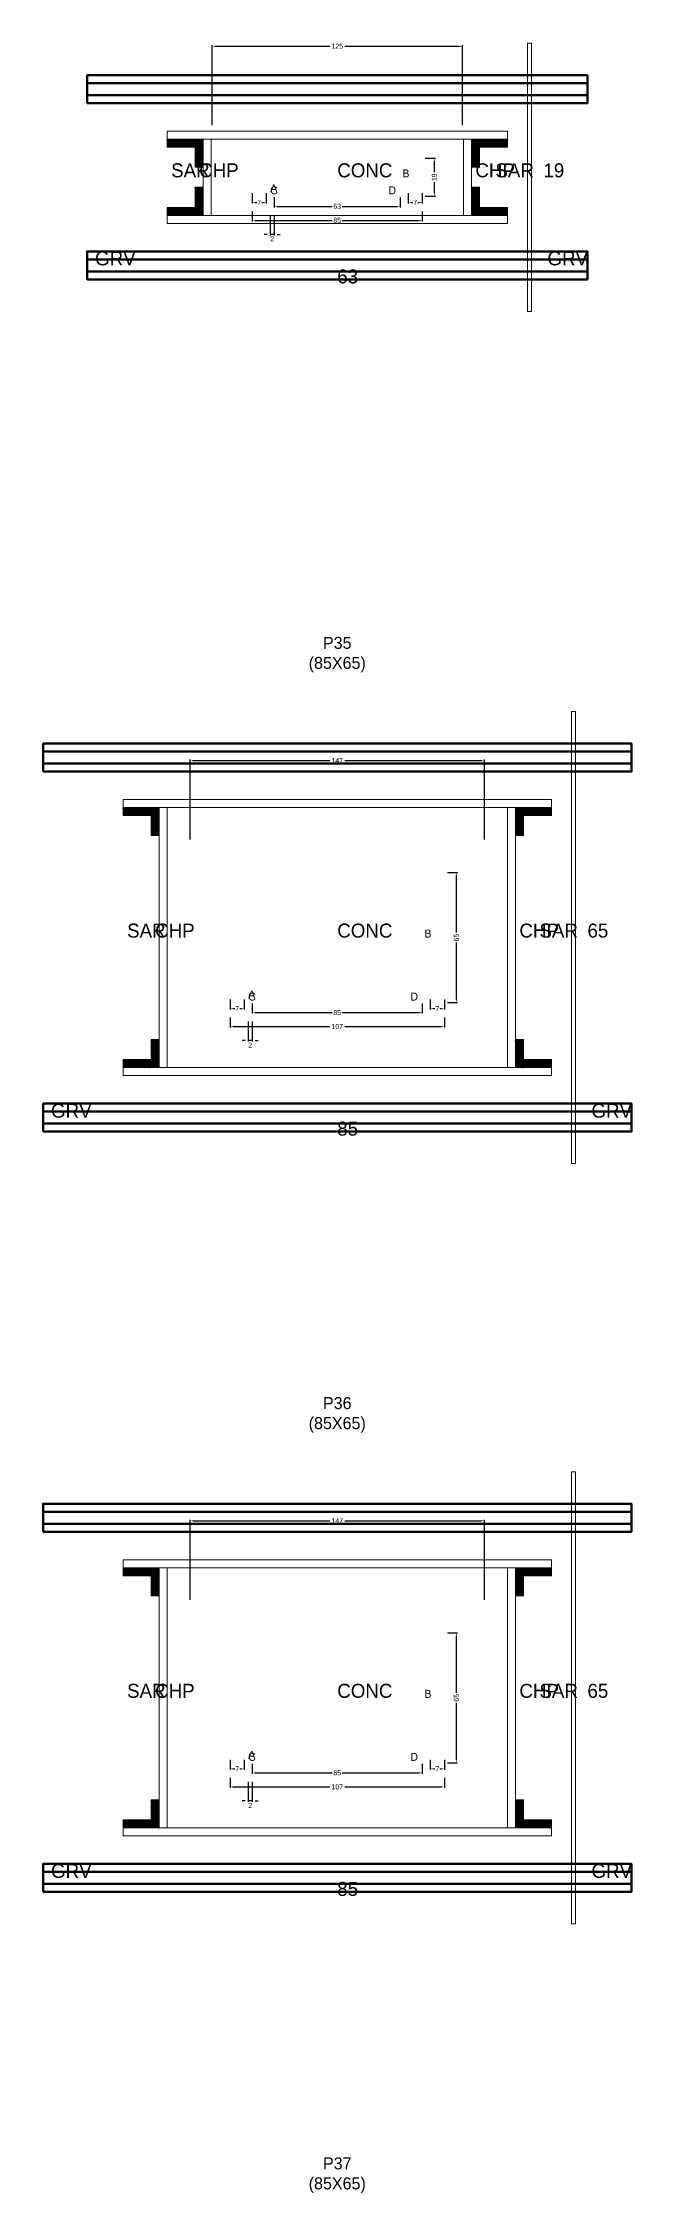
# Model space of a CAD drawing. Header units: centimetres. Extents: x -8500 to 4118, y -39526 to 295.
# Drawn here: x -147 to 147, y -13408 to -12333 of the extents above; entities that cross this region are included whole.
import ezdxf

# ---------------------------------------------------------------- set-up
doc = ezdxf.new("R2010")
doc.units = ezdxf.units.CM
for name, color, linetype in [('COTA', 241, 'Continuous'), ('GRAVATA', 224, 'Continuous'), ('Hachura', 251, 'Continuous'), ('NOMENCLATURA', 7, 'Continuous'), ('SARRAFO', 251, 'Continuous'), ('Texto Seção', 7, 'Continuous')]:
    doc.layers.add(name, color=color, linetype=linetype)
doc.dimstyles.new('cotax2', dxfattribs={"dimtxt": 2.5, "dimasz": 1.5, "dimexe": 0.5, "dimexo": 0.5, "dimgap": 0.5, "dimtad": 1, "dimcen": 2.5, "dimazin": 3, "dimtfac": 1, "dimtmove": 0, "dimatfit": 3})

# ---------------------------------------------------------------- blocks, each defined once
blk = doc.blocks.new('_CLOSEDFILLED')
at = {"color": 0, "linetype": 'BYBLOCK'}
blk.add_solid([(-1, 0.16), (0, 0), (-1, -0.16)], dxfattribs=at)
blk = doc.blocks.new('*D872')
for p, q in [((-42.5, -12417), (-42.5, -12422)), ((-41, -12421.5), (-2.5, -12421.5)), ((2.5, -12421.5), (41, -12421.5)), ((42.5, -12417), (42.5, -12422))]:
    blk.add_line(p, q)
at = {"layer": 'Defpoints'}
for p in [(-42.5, -12416.5), (-42.5, -12421.5), (42.5, -12416.5)]:
    blk.add_point(p, dxfattribs=at)
at = {"layer": 'COTA', "xscale": 1.5, "yscale": 1.5, "rotation": 180}
blk.add_blockref('_CLOSEDFILLED', (-42.5, -12421.5), dxfattribs=at)
at = {"layer": 'COTA', "xscale": 1.5, "yscale": 1.5}
blk.add_blockref('_CLOSEDFILLED', (42.5, -12421.5), dxfattribs=at)
at = {"layer": 'COTA', "insert": (0, -12421.5), "char_height": 2.5, "attachment_point": 5}
blk.add_mtext('85', dxfattribs=at)
blk = doc.blocks.new('*D873')
for p, q in [((-31.5, -12410), (-31.5, -12415)), ((31.5, -12410), (31.5, -12415)), ((-30, -12414.5), (-2.5, -12414.5)), ((2.5, -12414.5), (30, -12414.5))]:
    blk.add_line(p, q)
at = {"layer": 'Defpoints'}
for p in [(-31.5, -12409.5), (31.5, -12409.5), (-31.5, -12414.5)]:
    blk.add_point(p, dxfattribs=at)
at = {"layer": 'COTA', "xscale": 1.5, "yscale": 1.5, "rotation": 180}
blk.add_blockref('_CLOSEDFILLED', (-31.5, -12414.5), dxfattribs=at)
at = {"layer": 'COTA', "xscale": 1.5, "yscale": 1.5}
blk.add_blockref('_CLOSEDFILLED', (31.5, -12414.5), dxfattribs=at)
at = {"layer": 'COTA', "insert": (0, -12414.5), "char_height": 2.5, "attachment_point": 5}
blk.add_mtext('63', dxfattribs=at)
blk = doc.blocks.new('*D874')
for p, q in [((44, -12390.5), (49, -12390.5)), ((48.5, -12397.5), (48.5, -12392)), ((44, -12409.5), (49, -12409.5)), ((48.5, -12408), (48.5, -12402.5))]:
    blk.add_line(p, q)
at = {"layer": 'Defpoints'}
for p in [(43.5, -12390.5), (43.5, -12409.5), (48.5, -12409.5)]:
    blk.add_point(p, dxfattribs=at)
at = {"layer": 'COTA', "xscale": 1.5, "yscale": 1.5}
for p, rotation in [((48.5, -12390.5), 90), ((48.5, -12409.5), 270)]:
    blk.add_blockref('_CLOSEDFILLED', p, dxfattribs=dict(at, rotation=rotation))
at = {"layer": 'COTA', "insert": (48.5, -12400), "char_height": 2.5, "attachment_point": 5, "rotation": 90}
blk.add_mtext('19', dxfattribs=at)
blk = doc.blocks.new('*D875')
for p, q in [((-42.5, -12408), (-42.5, -12413)), ((-35.5, -12408), (-35.5, -12413)), ((-41, -12412.5), (-40.25, -12412.5)), ((-37.75, -12412.5), (-37, -12412.5))]:
    blk.add_line(p, q)
at = {"layer": 'Defpoints'}
for p in [(-42.5, -12407.5), (-35.5, -12407.5), (-42.5, -12412.5)]:
    blk.add_point(p, dxfattribs=at)
at = {"layer": 'COTA', "xscale": 1.5, "yscale": 1.5, "rotation": 180}
blk.add_blockref('_CLOSEDFILLED', (-42.5, -12412.5), dxfattribs=at)
at = {"layer": 'COTA', "xscale": 1.5, "yscale": 1.5}
blk.add_blockref('_CLOSEDFILLED', (-35.5, -12412.5), dxfattribs=at)
at = {"layer": 'COTA', "insert": (-39, -12412.5), "char_height": 2.5, "attachment_point": 5}
blk.add_mtext('7', dxfattribs=at)
blk = doc.blocks.new('*D876')
for p, q in [((35.5, -12408), (35.5, -12413)), ((42.5, -12408), (42.5, -12413)), ((37, -12412.5), (37.75, -12412.5)), ((40.25, -12412.5), (41, -12412.5))]:
    blk.add_line(p, q)
at = {"layer": 'Defpoints'}
for p in [(35.5, -12407.5), (42.5, -12407.5), (35.5, -12412.5)]:
    blk.add_point(p, dxfattribs=at)
at = {"layer": 'COTA', "xscale": 1.5, "yscale": 1.5, "rotation": 180}
blk.add_blockref('_CLOSEDFILLED', (35.5, -12412.5), dxfattribs=at)
at = {"layer": 'COTA', "xscale": 1.5, "yscale": 1.5}
blk.add_blockref('_CLOSEDFILLED', (42.5, -12412.5), dxfattribs=at)
at = {"layer": 'COTA', "insert": (39, -12412.5), "char_height": 2.5, "attachment_point": 5}
blk.add_mtext('7', dxfattribs=at)
blk = doc.blocks.new('*D877')
for p, q in [((-62.5, -12374), (-62.5, -12334)), ((-61, -12334.5), (-3.75, -12334.5)), ((3.75, -12334.5), (61, -12334.5)), ((62.5, -12374), (62.5, -12334))]:
    blk.add_line(p, q)
at = {"layer": 'Defpoints'}
for p in [(-62.5, -12334.5), (-62.5, -12374.5), (62.5, -12374.5)]:
    blk.add_point(p, dxfattribs=at)
at = {"layer": 'COTA', "xscale": 1.5, "yscale": 1.5, "rotation": 180}
blk.add_blockref('_CLOSEDFILLED', (-62.5, -12334.5), dxfattribs=at)
at = {"layer": 'COTA', "xscale": 1.5, "yscale": 1.5}
blk.add_blockref('_CLOSEDFILLED', (62.5, -12334.5), dxfattribs=at)
at = {"layer": 'COTA', "insert": (0, -12334.5), "char_height": 2.5, "attachment_point": 5}
blk.add_mtext('125', dxfattribs=at)
blk = doc.blocks.new('*D898')
for p, q in [((-53.5, -12820), (-53.5, -12825)), ((53.5, -12820), (53.5, -12825)), ((-52, -12824.5), (-3.75, -12824.5)), ((3.75, -12824.5), (52, -12824.5))]:
    blk.add_line(p, q)
at = {"layer": 'Defpoints'}
for p in [(-53.5, -12819.5), (53.5, -12819.5), (-53.5, -12824.5)]:
    blk.add_point(p, dxfattribs=at)
at = {"layer": 'COTA', "xscale": 1.5, "yscale": 1.5, "rotation": 180}
blk.add_blockref('_CLOSEDFILLED', (-53.5, -12824.5), dxfattribs=at)
at = {"layer": 'COTA', "xscale": 1.5, "yscale": 1.5}
blk.add_blockref('_CLOSEDFILLED', (53.5, -12824.5), dxfattribs=at)
at = {"layer": 'COTA', "insert": (0, -12824.5), "char_height": 2.5, "attachment_point": 5}
blk.add_mtext('107', dxfattribs=at)
blk = doc.blocks.new('*D899')
for p, q in [((-42.5, -12813), (-42.5, -12818)), ((-41, -12817.5), (-2.5, -12817.5)), ((2.5, -12817.5), (41, -12817.5)), ((42.5, -12813), (42.5, -12818))]:
    blk.add_line(p, q)
at = {"layer": 'Defpoints'}
for p in [(-42.5, -12812.5), (-42.5, -12817.5), (42.5, -12812.5)]:
    blk.add_point(p, dxfattribs=at)
at = {"layer": 'COTA', "xscale": 1.5, "yscale": 1.5, "rotation": 180}
blk.add_blockref('_CLOSEDFILLED', (-42.5, -12817.5), dxfattribs=at)
at = {"layer": 'COTA', "xscale": 1.5, "yscale": 1.5}
blk.add_blockref('_CLOSEDFILLED', (42.5, -12817.5), dxfattribs=at)
at = {"layer": 'COTA', "insert": (0, -12817.5), "char_height": 2.5, "attachment_point": 5}
blk.add_mtext('85', dxfattribs=at)
blk = doc.blocks.new('*D900')
for p, q in [((55, -12747.5), (60, -12747.5)), ((59.5, -12777.5), (59.5, -12749)), ((59.5, -12811), (59.5, -12782.5)), ((55, -12812.5), (60, -12812.5))]:
    blk.add_line(p, q)
at = {"layer": 'Defpoints'}
for p in [(54.5, -12747.5), (54.5, -12812.5), (59.5, -12812.5)]:
    blk.add_point(p, dxfattribs=at)
at = {"layer": 'COTA', "xscale": 1.5, "yscale": 1.5}
for p, rotation in [((59.5, -12747.5), 90), ((59.5, -12812.5), 270)]:
    blk.add_blockref('_CLOSEDFILLED', p, dxfattribs=dict(at, rotation=rotation))
at = {"layer": 'COTA', "insert": (59.5, -12780), "char_height": 2.5, "attachment_point": 5, "rotation": 90}
blk.add_mtext('65', dxfattribs=at)
blk = doc.blocks.new('*D901')
for p, q in [((-53.5, -12811), (-53.5, -12816)), ((-52, -12815.5), (-51.25, -12815.5)), ((-48.75, -12815.5), (-48, -12815.5)), ((-46.5, -12811), (-46.5, -12816))]:
    blk.add_line(p, q)
at = {"layer": 'Defpoints'}
for p in [(-53.5, -12810.5), (-53.5, -12815.5), (-46.5, -12810.5)]:
    blk.add_point(p, dxfattribs=at)
at = {"layer": 'COTA', "xscale": 1.5, "yscale": 1.5, "rotation": 180}
blk.add_blockref('_CLOSEDFILLED', (-53.5, -12815.5), dxfattribs=at)
at = {"layer": 'COTA', "xscale": 1.5, "yscale": 1.5}
blk.add_blockref('_CLOSEDFILLED', (-46.5, -12815.5), dxfattribs=at)
at = {"layer": 'COTA', "insert": (-50, -12815.5), "char_height": 2.5, "attachment_point": 5}
blk.add_mtext('7', dxfattribs=at)
blk = doc.blocks.new('*D902')
for p, q in [((46.5, -12811), (46.5, -12816)), ((48, -12815.5), (48.75, -12815.5)), ((51.25, -12815.5), (52, -12815.5)), ((53.5, -12811), (53.5, -12816))]:
    blk.add_line(p, q)
at = {"layer": 'Defpoints'}
for p in [(46.5, -12810.5), (46.5, -12815.5), (53.5, -12810.5)]:
    blk.add_point(p, dxfattribs=at)
at = {"layer": 'COTA', "xscale": 1.5, "yscale": 1.5, "rotation": 180}
blk.add_blockref('_CLOSEDFILLED', (46.5, -12815.5), dxfattribs=at)
at = {"layer": 'COTA', "xscale": 1.5, "yscale": 1.5}
blk.add_blockref('_CLOSEDFILLED', (53.5, -12815.5), dxfattribs=at)
at = {"layer": 'COTA', "insert": (50, -12815.5), "char_height": 2.5, "attachment_point": 5}
blk.add_mtext('7', dxfattribs=at)
blk = doc.blocks.new('*D903')
for p, q in [((-73.5, -12731), (-73.5, -12691)), ((-72, -12691.5), (-3.75, -12691.5)), ((3.75, -12691.5), (72, -12691.5)), ((73.5, -12731), (73.5, -12691))]:
    blk.add_line(p, q)
at = {"layer": 'Defpoints'}
for p in [(-73.5, -12691.5), (-73.5, -12731.5), (73.5, -12731.5)]:
    blk.add_point(p, dxfattribs=at)
at = {"layer": 'COTA', "xscale": 1.5, "yscale": 1.5, "rotation": 180}
blk.add_blockref('_CLOSEDFILLED', (-73.5, -12691.5), dxfattribs=at)
at = {"layer": 'COTA', "xscale": 1.5, "yscale": 1.5}
blk.add_blockref('_CLOSEDFILLED', (73.5, -12691.5), dxfattribs=at)
at = {"layer": 'COTA', "insert": (0, -12691.5), "char_height": 2.5, "attachment_point": 5}
blk.add_mtext('147', dxfattribs=at)
blk = doc.blocks.new('*D924')
for p, q in [((-53.5, -13200), (-53.5, -13205)), ((-52, -13204.5), (-3.75, -13204.5)), ((3.75, -13204.5), (52, -13204.5)), ((53.5, -13200), (53.5, -13205))]:
    blk.add_line(p, q)
at = {"layer": 'Defpoints'}
for p in [(-53.5, -13199.5), (-53.5, -13204.5), (53.5, -13199.5)]:
    blk.add_point(p, dxfattribs=at)
at = {"layer": 'COTA', "xscale": 1.5, "yscale": 1.5, "rotation": 180}
blk.add_blockref('_CLOSEDFILLED', (-53.5, -13204.5), dxfattribs=at)
at = {"layer": 'COTA', "xscale": 1.5, "yscale": 1.5}
blk.add_blockref('_CLOSEDFILLED', (53.5, -13204.5), dxfattribs=at)
at = {"layer": 'COTA', "insert": (0, -13204.5), "char_height": 2.5, "attachment_point": 5}
blk.add_mtext('107', dxfattribs=at)
blk = doc.blocks.new('*D925')
for p, q in [((-42.5, -13193), (-42.5, -13198)), ((42.5, -13193), (42.5, -13198)), ((-41, -13197.5), (-2.5, -13197.5)), ((2.5, -13197.5), (41, -13197.5))]:
    blk.add_line(p, q)
at = {"layer": 'Defpoints'}
for p in [(-42.5, -13192.5), (42.5, -13192.5), (-42.5, -13197.5)]:
    blk.add_point(p, dxfattribs=at)
at = {"layer": 'COTA', "xscale": 1.5, "yscale": 1.5, "rotation": 180}
blk.add_blockref('_CLOSEDFILLED', (-42.5, -13197.5), dxfattribs=at)
at = {"layer": 'COTA', "xscale": 1.5, "yscale": 1.5}
blk.add_blockref('_CLOSEDFILLED', (42.5, -13197.5), dxfattribs=at)
at = {"layer": 'COTA', "insert": (0, -13197.5), "char_height": 2.5, "attachment_point": 5}
blk.add_mtext('85', dxfattribs=at)
blk = doc.blocks.new('*D926')
for p, q in [((55, -13127.5), (60, -13127.5)), ((59.5, -13157.5), (59.5, -13129)), ((59.5, -13191), (59.5, -13162.5)), ((55, -13192.5), (60, -13192.5))]:
    blk.add_line(p, q)
at = {"layer": 'Defpoints'}
for p in [(54.5, -13127.5), (54.5, -13192.5), (59.5, -13192.5)]:
    blk.add_point(p, dxfattribs=at)
at = {"layer": 'COTA', "xscale": 1.5, "yscale": 1.5}
for p, rotation in [((59.5, -13127.5), 90), ((59.5, -13192.5), 270)]:
    blk.add_blockref('_CLOSEDFILLED', p, dxfattribs=dict(at, rotation=rotation))
at = {"layer": 'COTA', "insert": (59.5, -13160), "char_height": 2.5, "attachment_point": 5, "rotation": 90}
blk.add_mtext('65', dxfattribs=at)
blk = doc.blocks.new('*D927')
for p, q in [((-53.5, -13191), (-53.5, -13196)), ((-52, -13195.5), (-51.25, -13195.5)), ((-48.75, -13195.5), (-48, -13195.5)), ((-46.5, -13191), (-46.5, -13196))]:
    blk.add_line(p, q)
at = {"layer": 'Defpoints'}
for p in [(-53.5, -13190.5), (-53.5, -13195.5), (-46.5, -13190.5)]:
    blk.add_point(p, dxfattribs=at)
at = {"layer": 'COTA', "xscale": 1.5, "yscale": 1.5, "rotation": 180}
blk.add_blockref('_CLOSEDFILLED', (-53.5, -13195.5), dxfattribs=at)
at = {"layer": 'COTA', "xscale": 1.5, "yscale": 1.5}
blk.add_blockref('_CLOSEDFILLED', (-46.5, -13195.5), dxfattribs=at)
at = {"layer": 'COTA', "insert": (-50, -13195.5), "char_height": 2.5, "attachment_point": 5}
blk.add_mtext('7', dxfattribs=at)
blk = doc.blocks.new('*D928')
for p, q in [((46.5, -13191), (46.5, -13196)), ((48, -13195.5), (48.75, -13195.5)), ((51.25, -13195.5), (52, -13195.5)), ((53.5, -13191), (53.5, -13196))]:
    blk.add_line(p, q)
at = {"layer": 'Defpoints'}
for p in [(46.5, -13190.5), (46.5, -13195.5), (53.5, -13190.5)]:
    blk.add_point(p, dxfattribs=at)
at = {"layer": 'COTA', "xscale": 1.5, "yscale": 1.5, "rotation": 180}
blk.add_blockref('_CLOSEDFILLED', (46.5, -13195.5), dxfattribs=at)
at = {"layer": 'COTA', "xscale": 1.5, "yscale": 1.5}
blk.add_blockref('_CLOSEDFILLED', (53.5, -13195.5), dxfattribs=at)
at = {"layer": 'COTA', "insert": (50, -13195.5), "char_height": 2.5, "attachment_point": 5}
blk.add_mtext('7', dxfattribs=at)
blk = doc.blocks.new('*D929')
for p, q in [((-73.5, -13111), (-73.5, -13071)), ((-72, -13071.5), (-3.75, -13071.5)), ((3.75, -13071.5), (72, -13071.5)), ((73.5, -13111), (73.5, -13071))]:
    blk.add_line(p, q)
at = {"layer": 'Defpoints'}
for p in [(-73.5, -13071.5), (-73.5, -13111.5), (73.5, -13111.5)]:
    blk.add_point(p, dxfattribs=at)
at = {"layer": 'COTA', "xscale": 1.5, "yscale": 1.5, "rotation": 180}
blk.add_blockref('_CLOSEDFILLED', (-73.5, -13071.5), dxfattribs=at)
at = {"layer": 'COTA', "xscale": 1.5, "yscale": 1.5}
blk.add_blockref('_CLOSEDFILLED', (73.5, -13071.5), dxfattribs=at)
at = {"layer": 'COTA', "insert": (0, -13071.5), "char_height": 2.5, "attachment_point": 5}
blk.add_mtext('147', dxfattribs=at)

msp = doc.modelspace()

# ---------------------------------------------------------------- hatches: boundary and pattern name
at = {"layer": 'SARRAFO'}
h = msp.add_hatch(dxfattribs=at)
h.set_pattern_fill('SOLID', scale=2)
h.paths.add_polyline_path([(-85, -12385), (-71, -12385), (-71, -12381), (-85, -12381)])
h = msp.add_hatch(dxfattribs=at)
h.set_pattern_fill('SOLID', scale=2)
h.paths.add_polyline_path([(-71, -12395), (-67, -12395), (-67, -12381), (-71, -12381)])
h = msp.add_hatch(dxfattribs=at)
h.set_pattern_fill('SOLID', scale=2)
h.paths.add_polyline_path([(67, -12395), (71, -12395), (71, -12381), (67, -12381)])
h = msp.add_hatch(dxfattribs=at)
h.set_pattern_fill('SOLID', scale=2)
h.paths.add_polyline_path([(71, -12385), (85, -12385), (85, -12381), (71, -12381)])
h = msp.add_hatch(dxfattribs=at)
h.set_pattern_fill('SOLID', scale=2)
h.paths.add_polyline_path([(-71, -12419), (-67, -12419), (-67, -12405), (-71, -12405)])
h = msp.add_hatch(dxfattribs=at)
h.set_pattern_fill('SOLID', scale=2)
h.paths.add_polyline_path([(67, -12419), (71, -12419), (71, -12405), (67, -12405)])
h = msp.add_hatch(dxfattribs=at)
h.set_pattern_fill('SOLID', scale=2)
h.paths.add_polyline_path([(-85, -12419), (-71, -12419), (-71, -12415), (-85, -12415)])
h = msp.add_hatch(dxfattribs=at)
h.set_pattern_fill('SOLID', scale=2)
h.paths.add_polyline_path([(71, -12419), (85, -12419), (85, -12415), (71, -12415)])
h = msp.add_hatch(dxfattribs=at)
h.set_pattern_fill('SOLID', scale=2)
h.paths.add_polyline_path([(-107, -12719), (-93, -12719), (-93, -12715), (-107, -12715)])
h = msp.add_hatch(dxfattribs=at)
h.set_pattern_fill('SOLID', scale=2)
h.paths.add_polyline_path([(-93, -12729), (-89, -12729), (-89, -12715), (-93, -12715)])
h = msp.add_hatch(dxfattribs=at)
h.set_pattern_fill('SOLID', scale=2)
h.paths.add_polyline_path([(89, -12729), (93, -12729), (93, -12715), (89, -12715)])
h = msp.add_hatch(dxfattribs=at)
h.set_pattern_fill('SOLID', scale=2)
h.paths.add_polyline_path([(93, -12719), (107, -12719), (107, -12715), (93, -12715)])
h = msp.add_hatch(dxfattribs=at)
h.set_pattern_fill('SOLID', scale=2)
h.paths.add_polyline_path([(-93, -12845), (-89, -12845), (-89, -12831), (-93, -12831)])
h = msp.add_hatch(dxfattribs=at)
h.set_pattern_fill('SOLID', scale=2)
h.paths.add_polyline_path([(89, -12845), (93, -12845), (93, -12831), (89, -12831)])
h = msp.add_hatch(dxfattribs=at)
h.set_pattern_fill('SOLID', scale=2)
h.paths.add_polyline_path([(-107, -12845), (-93, -12845), (-93, -12841), (-107, -12841)])
h = msp.add_hatch(dxfattribs=at)
h.set_pattern_fill('SOLID', scale=2)
h.paths.add_polyline_path([(93, -12845), (107, -12845), (107, -12841), (93, -12841)])
h = msp.add_hatch(dxfattribs=at)
h.set_pattern_fill('SOLID', scale=2)
h.paths.add_polyline_path([(-107, -13099), (-93, -13099), (-93, -13095), (-107, -13095)])
h = msp.add_hatch(dxfattribs=at)
h.set_pattern_fill('SOLID', scale=2)
h.paths.add_polyline_path([(-93, -13109), (-89, -13109), (-89, -13095), (-93, -13095)])
h = msp.add_hatch(dxfattribs=at)
h.set_pattern_fill('SOLID', scale=2)
h.paths.add_polyline_path([(89, -13109), (93, -13109), (93, -13095), (89, -13095)])
h = msp.add_hatch(dxfattribs=at)
h.set_pattern_fill('SOLID', scale=2)
h.paths.add_polyline_path([(93, -13099), (107, -13099), (107, -13095), (93, -13095)])
h = msp.add_hatch(dxfattribs=at)
h.set_pattern_fill('SOLID', scale=2)
h.paths.add_polyline_path([(-93, -13225), (-89, -13225), (-89, -13211), (-93, -13211)])
h = msp.add_hatch(dxfattribs=at)
h.set_pattern_fill('SOLID', scale=2)
h.paths.add_polyline_path([(89, -13225), (93, -13225), (93, -13211), (89, -13211)])
h = msp.add_hatch(dxfattribs=at)
h.set_pattern_fill('SOLID', scale=2)
h.paths.add_polyline_path([(-107, -13225), (-93, -13225), (-93, -13221), (-107, -13221)])
h = msp.add_hatch(dxfattribs=at)
h.set_pattern_fill('SOLID', scale=2)
h.paths.add_polyline_path([(93, -13225), (107, -13225), (107, -13221), (93, -13221)])

# ---------------------------------------------------------------- linework, layer by layer
at = {"layer": 'GRAVATA', "lineweight": 50}
for points in [[(-125, -12363), (125, -12363), (125, -12349), (-125, -12349)], [(-125, -12359), (125, -12359), (125, -12353), (-125, -12353)], [(-125, -12451), (125, -12451), (125, -12437), (-125, -12437)], [(-125, -12447), (125, -12447), (125, -12441), (-125, -12441)], [(-147, -12697), (147, -12697), (147, -12683), (-147, -12683)], [(-147, -12693), (147, -12693), (147, -12687), (-147, -12687)], [(-147, -12877), (147, -12877), (147, -12863), (-147, -12863)], [(-147, -12873), (147, -12873), (147, -12867), (-147, -12867)], [(-147, -13077), (147, -13077), (147, -13063), (-147, -13063)], [(-147, -13073), (147, -13073), (147, -13067), (-147, -13067)], [(-147, -13257), (147, -13257), (147, -13243), (-147, -13243)], [(-147, -13253), (147, -13253), (147, -13247), (-147, -13247)]]:
    msp.add_lwpolyline(points, close=True, dxfattribs=at)
at = {"layer": 'Hachura', "lineweight": 13}
for points in [[(95, -12467), (97, -12467), (97, -12333), (95, -12333)], [(117, -12893), (119, -12893), (119, -12667), (117, -12667)], [(117, -13273), (119, -13273), (119, -13047), (117, -13047)]]:
    msp.add_lwpolyline(points, close=True, dxfattribs=at)
at = {"layer": 'Hachura', "lineweight": 18}
for points in [[(-85, -12381), (85, -12381), (85, -12377), (-85, -12377)], [(-67, -12419), (-63, -12419), (-63, -12381), (-67, -12381)], [(63, -12419), (67, -12419), (67, -12381), (63, -12381)], [(-85, -12423), (85, -12423), (85, -12419), (-85, -12419)], [(-107, -12715), (107, -12715), (107, -12711), (-107, -12711)], [(-89, -12845), (-85, -12845), (-85, -12715), (-89, -12715)], [(85, -12845), (89, -12845), (89, -12715), (85, -12715)], [(-107, -12849), (107, -12849), (107, -12845), (-107, -12845)], [(-107, -13095), (107, -13095), (107, -13091), (-107, -13091)], [(-89, -13225), (-85, -13225), (-85, -13095), (-89, -13095)], [(85, -13225), (89, -13225), (89, -13095), (85, -13095)], [(-107, -13229), (107, -13229), (107, -13225), (-107, -13225)]]:
    msp.add_lwpolyline(points, close=True, dxfattribs=at)
at = {"layer": 'SARRAFO', "lineweight": 13}
for points in [[(-85, -12385), (-71, -12385), (-71, -12381), (-85, -12381)], [(-71, -12395), (-67, -12395), (-67, -12381), (-71, -12381)], [(67, -12395), (71, -12395), (71, -12381), (67, -12381)], [(71, -12385), (85, -12385), (85, -12381), (71, -12381)], [(-71, -12419), (-67, -12419), (-67, -12405), (-71, -12405)], [(67, -12419), (71, -12419), (71, -12405), (67, -12405)], [(-85, -12419), (-71, -12419), (-71, -12415), (-85, -12415)], [(71, -12419), (85, -12419), (85, -12415), (71, -12415)], [(-107, -12719), (-93, -12719), (-93, -12715), (-107, -12715)], [(-93, -12729), (-89, -12729), (-89, -12715), (-93, -12715)], [(89, -12729), (93, -12729), (93, -12715), (89, -12715)], [(93, -12719), (107, -12719), (107, -12715), (93, -12715)], [(-93, -12845), (-89, -12845), (-89, -12831), (-93, -12831)], [(89, -12845), (93, -12845), (93, -12831), (89, -12831)], [(-107, -12845), (-93, -12845), (-93, -12841), (-107, -12841)], [(93, -12845), (107, -12845), (107, -12841), (93, -12841)], [(-107, -13099), (-93, -13099), (-93, -13095), (-107, -13095)], [(-93, -13109), (-89, -13109), (-89, -13095), (-93, -13095)], [(89, -13109), (93, -13109), (93, -13095), (89, -13095)], [(93, -13099), (107, -13099), (107, -13095), (93, -13095)], [(-93, -13225), (-89, -13225), (-89, -13211), (-93, -13211)], [(89, -13225), (93, -13225), (93, -13211), (89, -13211)], [(-107, -13225), (-93, -13225), (-93, -13221), (-107, -13221)], [(93, -13225), (107, -13225), (107, -13221), (93, -13221)]]:
    msp.add_lwpolyline(points, close=True, dxfattribs=at)

# ---------------------------------------------------------------- texts
at = {"layer": 'NOMENCLATURA'}
for s, p in [('B', (32.5, -12400)), ('A', (-33.5, -12407.5)), ('C', (-33.5, -12408.5)), ('D', (25.5, -12408.5)), ('B', (43.5, -12780)), ('A', (-44.5, -12810.5)), ('C', (-44.5, -12811.5)), ('D', (36.5, -12811.5)), ('B', (43.5, -13160)), ('A', (-44.5, -13190.5)), ('C', (-44.5, -13191.5)), ('D', (36.5, -13191.5))]:
    msp.add_text(s, height=4, dxfattribs=at).set_placement(p)
at = {"layer": 'NOMENCLATURA', "char_height": 6, "attachment_point": 8}
for s, insert in [('P35\\P(85X65)', (0, -12647.5)), ('P36\\P(85X65)', (0, -13027.5)), ('P37\\P(85X65)', (0, -13407.5))]:
    msp.add_mtext(s, dxfattribs=dict(at, insert=insert))
at = {"layer": 'Texto Seção'}
for s, p in [('SAR', (-83, -12400)), ('CHP', (-69, -12400)), ('CONC', (0, -12400)), ('CHP', (69, -12400)), ('SAR', (79, -12400)), ('19', (103, -12400)), ('GRV', (-121, -12444)), ('GRV', (105, -12444)), ('63', (0, -12453)), ('SAR', (-105, -12780)), ('CHP', (-91, -12780)), ('CONC', (0, -12780)), ('CHP', (91, -12780)), ('SAR', (101, -12780)), ('65', (125, -12780)), ('GRV', (-143, -12870)), ('GRV', (127, -12870)), ('85', (0, -12879)), ('SAR', (-105, -13160)), ('CHP', (-91, -13160)), ('CONC', (0, -13160)), ('CHP', (91, -13160)), ('SAR', (101, -13160)), ('65', (125, -13160)), ('GRV', (-143, -13250)), ('GRV', (127, -13250)), ('85', (0, -13259))]:
    msp.add_text(s, height=7, dxfattribs=at).set_placement(p)

# ---------------------------------------------------------------- dimensions: what is measured, and where the dimension line sits
at = {"layer": 'COTA'}
for base, p1, p2, picture, middle in [((-62.5, -12334.5), (-62.5, -12374.5), (62.5, -12374.5), '*D877', (0, -12334.5)), ((-42.5, -12412.5), (-42.5, -12407.5), (-35.5, -12407.5), '*D875', (-39, -12412.5)), ((-31.5, -12414.5), (-31.5, -12409.5), (31.5, -12409.5), '*D873', (0, -12414.5)), ((35.5, -12412.5), (35.5, -12407.5), (42.5, -12407.5), '*D876', (39, -12412.5)), ((-42.5, -12421.5), (-42.5, -12416.5), (42.5, -12416.5), '*D872', (0, -12421.5)), ((-73.5, -12691.5), (-73.5, -12731.5), (73.5, -12731.5), '*D903', (0, -12691.5)), ((-53.5, -12815.5), (-53.5, -12810.5), (-46.5, -12810.5), '*D901', (-50, -12815.5)), ((-53.5, -12824.5), (-53.5, -12819.5), (53.5, -12819.5), '*D898', (0, -12824.5)), ((-42.5, -12817.5), (-42.5, -12812.5), (42.5, -12812.5), '*D899', (0, -12817.5)), ((46.5, -12815.5), (46.5, -12810.5), (53.5, -12810.5), '*D902', (50, -12815.5)), ((-73.5, -13071.5), (-73.5, -13111.5), (73.5, -13111.5), '*D929', (0, -13071.5)), ((-53.5, -13195.5), (-53.5, -13190.5), (-46.5, -13190.5), '*D927', (-50, -13195.5)), ((-42.5, -13197.5), (-42.5, -13192.5), (42.5, -13192.5), '*D925', (0, -13197.5)), ((46.5, -13195.5), (46.5, -13190.5), (53.5, -13190.5), '*D928', (50, -13195.5)), ((-53.5, -13204.5), (-53.5, -13199.5), (53.5, -13199.5), '*D924', (0, -13204.5))]:
    dim = msp.add_linear_dim(base=base, p1=p1, p2=p2, dimstyle='cotax2', dxfattribs=at)
    dim.commit()
    dim.dimension.update_dxf_attribs({"geometry": picture, "text_midpoint": middle})
for base, p1, p2, picture, middle in [((48.5, -12409.5), (43.5, -12409.5), (43.5, -12390.5), '*D874', (48.5, -12400)), ((59.5, -12812.5), (54.5, -12812.5), (54.5, -12747.5), '*D900', (59.5, -12780)), ((59.5, -13192.5), (54.5, -13192.5), (54.5, -13127.5), '*D926', (59.5, -13160))]:
    dim = msp.add_linear_dim(base=base, p1=p1, p2=p2, angle=90, dimstyle='cotax2', dxfattribs=at)
    dim.commit()
    dim.dimension.update_dxf_attribs({"geometry": picture, "text_midpoint": middle})
for base, p1, p2 in [((-31.5, -12428.5), (-31.5, -12418.5), (-33.5, -12418.5)), ((-42.5, -12831.5), (-42.5, -12821.5), (-44.5, -12821.5)), ((-42.5, -13211.5), (-42.5, -13201.5), (-44.5, -13201.5))]:
    msp.add_linear_dim(base=base, p1=p1, p2=p2, dimstyle='cotax2', dxfattribs=at).render()

doc.saveas('drawing.dxf')
